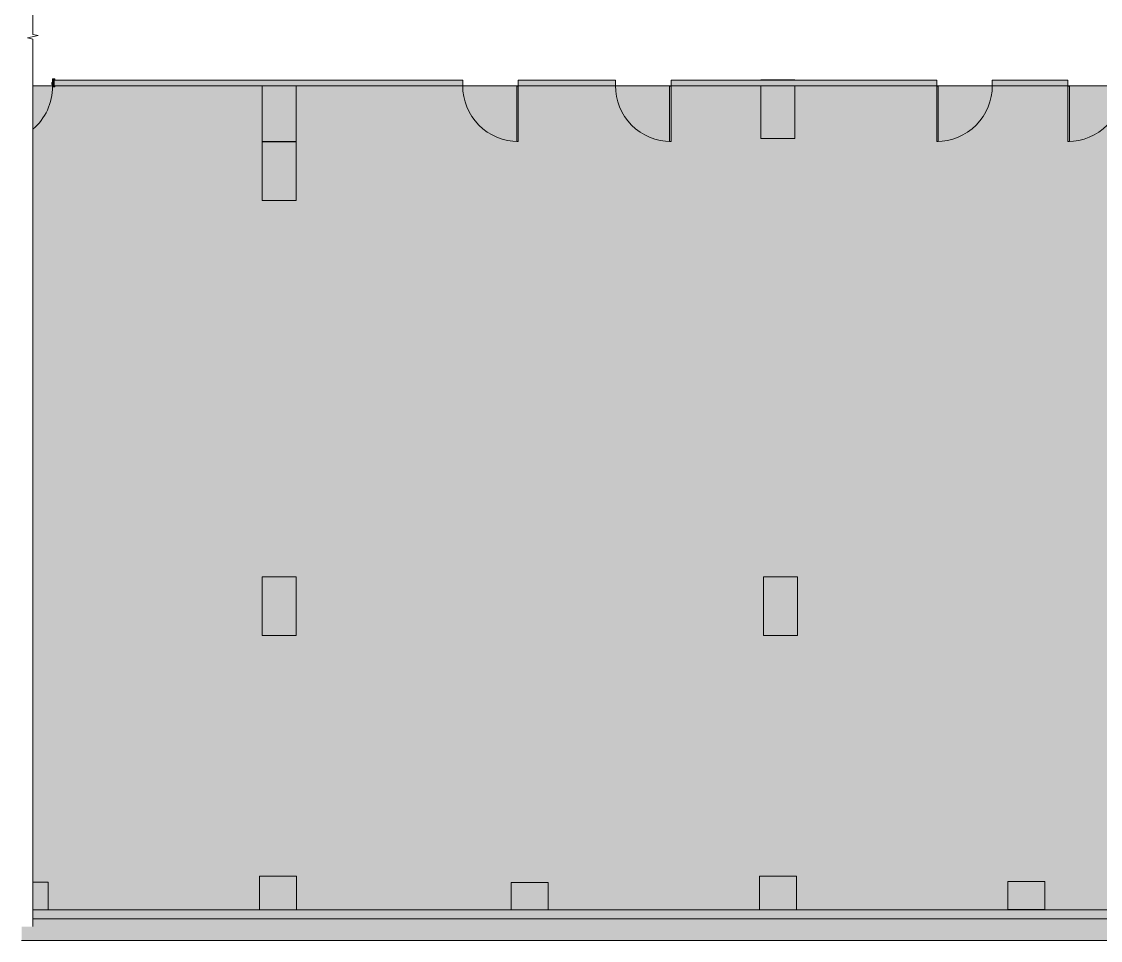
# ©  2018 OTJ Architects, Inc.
# Model space of a CAD drawing. Header units: inches. Extents: x 1076 to 2563, y 349 to 2134.
# Drawn here: x 1076 to 1776, y 349 to 944 of the extents above; entities that cross this region are included whole.
import ezdxf

# ---------------------------------------------------------------- set-up
doc = ezdxf.new("R2010")
doc.units = ezdxf.units.IN
doc.header["$MEASUREMENT"] = 0
for name, color, linetype, lineweight in [('A-COLS', 52, 'Continuous', 13), ('A-DETL-GENF', 92, 'Continuous', 9), ('A-DETL-MEDM', 33, 'Continuous', 20), ('A-DETL-THIN', 151, 'Continuous', 9), ('A-DOOR', 31, 'Continuous', 13), ('A-WALL', 113, 'Continuous', 13), ('A-WALL-PATT', 111, 'Continuous', 13), ('I-WALL', 2, 'Continuous', 13)]:
    doc.layers.add(name, color=color, linetype=linetype, lineweight=lineweight)

# ---------------------------------------------------------------- blocks, each defined once
blk = doc.blocks.new('Door - Glass Single - Full Rail - Long Handle-7137503-Level XX  POWER _ SIGNAL')
at = {"layer": 'A-DOOR', "lineweight": 20}
for p, q in [((17, -2), (18, -2)), ((17, -38), (17, -2)), ((18, -2), (18, -38)), ((18, -38), (17, -38))]:
    blk.add_line(p, q, dxfattribs=at)
at = {"layer": 'A-DOOR', "lineweight": 9}
blk.add_arc((18, -2), 36, 179.5, 270, dxfattribs=at)
blk = doc.blocks.new('Door - Single - Full Lite-7186205-Level XX  POWER _ SIGNAL')
at = {"layer": 'A-DOOR'}
blk.add_hatch(color=250, dxfattribs=at).paths.add_polyline_path([(23.24, -2.71), (23.62, -2.71), (23.62, -1.96), (23.24, -1.96), (23.24, 1.79), (23.62, 1.79), (23.62, 2.54), (22.12, 2.54), (22.12, 0.29), (21.62, 0.29), (21.62, -1.21), (22.12, -1.21), (22.12, -2.71)], flags=0)
at = {"layer": 'A-DOOR', "color": 8, "lineweight": 20}
for p, q in [((21.62, 0.29), (22.12, 0.29)), ((21.62, -1.21), (21.62, 0.29)), ((22.12, 2.54), (23.62, 2.54)), ((22.12, 0.29), (22.12, 2.54)), ((23.62, 2.54), (23.62, 1.79)), ((22.12, -1.21), (21.62, -1.21)), ((22.12, -2.71), (22.12, -1.21)), ((23.62, -2.71), (22.12, -2.71)), ((23.62, -1.96), (23.62, -2.71))]:
    blk.add_line(p, q, dxfattribs=at)
at = {"layer": 'A-DOOR', "lineweight": 9}
blk.add_arc((-14.01, -2.71), 36, 310.45891, 0.5, dxfattribs=at)
blk = doc.blocks.new('Door - Glass Single - Full Rail - Long Handle-7137591-Level XX  POWER _ SIGNAL')
at = {"layer": 'A-DOOR', "lineweight": 20}
for p, q in [((17, 38), (17, 2)), ((18, 38), (17, 38)), ((18, 2), (18, 38)), ((17, 2), (18, 2))]:
    blk.add_line(p, q, dxfattribs=at)
at = {"layer": 'A-DOOR', "lineweight": 9}
blk.add_arc((18, 2), 36, 90, 180.5, dxfattribs=at)
blk = doc.blocks.new('Break Line1 - Break Line 2-7655656-Level XX  POWER _ SIGNAL')
at = {"layer": 'A-DETL-MEDM'}
for p, q in [((-576.73, 0), (-1.5, 0)), ((-1.5, 0), (-0.75, 3.44)), ((-0.75, 3.44), (0.75, -3.44)), ((0.75, -3.44), (1.5, 0)), ((1.5, 0), (1199.4, 0))]:
    blk.add_line(p, q, dxfattribs=at)

msp = doc.modelspace()

# ---------------------------------------------------------------- hatches: boundary and pattern name
at = {"layer": 'A-COLS'}
for points in [[(1254.37, 828.43), (1254.37, 866.43), (1232.37, 866.43), (1232.37, 828.43)], [(1254.37, 546.42), (1254.37, 584.42), (1232.37, 584.42), (1232.37, 546.42)], [(1579.37, 546.42), (1579.37, 584.42), (1557.37, 584.42), (1557.37, 546.42)], [(1739.71, 368.92), (1739.71, 386.92), (1715.71, 386.92), (1715.71, 368.92)]]:
    msp.add_hatch(color=250, dxfattribs=at).paths.add_polyline_path(points, flags=0)
at = {"layer": 'A-DETL-GENF'}
h = msp.add_hatch(color=9, dxfattribs=at)
h.paths.add_polyline_path([(1093.71, 368.66), (1230.56, 368.66), (1230.56, 390.38), (1254.56, 390.38), (1254.56, 368.66), (1393.71, 368.66), (1393.71, 386.38), (1417.71, 386.38), (1417.71, 368.66), (1554.67, 368.66), (1554.67, 390.41), (1578.67, 390.41), (1578.67, 368.66), (1878.43, 368.66), (1878.43, 389.39), (1902.43, 389.39), (1902.43, 368.66), (2040.59, 368.66), (2040.59, 384.98), (2064.59, 384.98), (2064.59, 368.66), (2203.38, 368.66), (2203.38, 390.98), (2227.38, 390.98), (2227.38, 368.66), (2365.54, 368.66), (2365.54, 384.98), (2389.54, 384.98), (2389.54, 368.66), (2527.71, 368.66), (2527.74, 385.18), (2542.98, 385.18), (2542.98, 456.73), (2521.63, 456.73), (2521.63, 480.73), (2542.98, 480.73), (2542.98, 552.88), (2523.82, 552.88), (2523.82, 576.88), (2542.98, 576.88), (2542.98, 715.05), (2523.76, 715.05), (2523.76, 724.3), (2226.34, 724.3), (2226.34, 706.86), (2108.66, 706.86), (2108.66, 734.32), (1946.15, 734.36), (1946.15, 831.36), (1879.66, 831.36), (1879.66, 902.68), (1577.59, 902.68), (1577.59, 868.56), (1555.59, 868.56), (1555.59, 902.68), (1254.37, 902.68), (1254.37, 866.56), (1232.37, 866.56), (1232.37, 902.68), (1098, 902.68), (1098, 901.93), (1096.5, 901.93), (1096.5, 902.68), (1083.68, 902.68), (1083.68, 386.58), (1093.71, 386.58)], flags=0)
h.paths.add_polyline_path([(1715.71, 368.92), (1715.71, 386.92), (1739.71, 386.92), (1739.71, 368.92)], flags=0)
h.paths.add_polyline_path([(2204.34, 546.42), (2204.34, 630.42), (2226.34, 630.42), (2226.34, 546.42)], flags=0)
h.paths.add_polyline_path([(1880.37, 546.42), (1880.37, 584.42), (1902.37, 584.42), (1902.37, 546.42)], flags=0)
h.paths.add_polyline_path([(1578.67, 546.42), (1557.37, 546.42), (1557.37, 584.42), (1579.37, 584.42), (1579.37, 546.42)], flags=0)
h.paths.add_polyline_path([(1232.37, 546.42), (1232.37, 584.42), (1254.37, 584.42), (1254.37, 546.42)], flags=0)
h.paths.add_polyline_path([(1254.37, 828.43), (1232.37, 828.43), (1232.37, 866.43), (1254.37, 866.43), (1254.37, 830.79)], flags=0)
at = {"layer": 'A-WALL'}
for points in [[(1254.37, 866.56), (1254.37, 902.68), (1232.37, 902.68), (1232.37, 866.56)], [(1093.71, 368.66), (1093.71, 386.58), (1083.68, 386.58), (1083.68, 368.66)], [(1254.37, 368.66), (1254.56, 368.66), (1254.56, 390.38), (1230.56, 390.38), (1230.56, 368.66), (1232.37, 368.66)], [(1417.71, 368.66), (1417.71, 386.38), (1393.71, 386.38), (1393.71, 368.66)], [(1554.67, 368.66), (1578.67, 368.66), (1578.67, 390.41), (1554.67, 390.41)]]:
    msp.add_hatch(color=250, dxfattribs=at).paths.add_polyline_path(points, flags=0)
h = msp.add_hatch(color=250, dxfattribs=at)
h.paths.add_polyline_path([(1559.87, 868.56), (1577.59, 868.56), (1577.59, 902.68), (1555.59, 902.68), (1555.59, 868.56)], flags=0)
h.paths.add_polyline_path([(1559.87, 906.43), (1577.59, 906.43), (1577.59, 906.56), (1555.59, 906.56), (1555.59, 906.43)], flags=0)
at = {"layer": 'A-WALL-PATT', "lineweight": 9}
h = msp.add_hatch(color=7, dxfattribs=at)
h.paths.add_polyline_path([(1860.43, 902.68), (1879.71, 902.68), (1879.71, 906.43), (1790.59, 906.43), (1790.59, 902.68)], flags=0)
h.paths.add_polyline_path([(1669.59, 902.68), (1669.59, 906.43), (1497.37, 906.43), (1497.37, 902.68), (1664.42, 902.68)], flags=0)
h.paths.add_polyline_path([(1322.87, 902.68), (1362.37, 902.68), (1362.37, 906.43), (1097.62, 906.43), (1097.62, 902.68), (1272.4, 902.68)], flags=0)
h.paths.add_polyline_path([(1705.59, 902.68), (1754.59, 902.68), (1754.59, 906.43), (1705.59, 906.43)], flags=0)
h.paths.add_polyline_path([(1398.37, 902.68), (1461.37, 902.68), (1461.37, 906.43), (1398.37, 906.43)], flags=0)
msp.add_hatch(color=7, dxfattribs=at).paths.add_polyline_path([(2252.44, 348.79), (2527.71, 348.79), (2527.71, 368.66), (1083.68, 368.66), (1083.68, 357.72), (1076.39, 357.72), (1076.39, 348.79), (1860.43, 348.79)], flags=0)

# ---------------------------------------------------------------- linework, layer by layer
at = {"layer": 'A-COLS', "color": 8, "lineweight": 20}
for p, q in [((1254.37, 866.43), (1232.37, 866.43)), ((1232.37, 866.43), (1232.37, 828.43)), ((1254.37, 828.43), (1254.37, 866.43)), ((1232.37, 828.43), (1254.37, 828.43)), ((1254.37, 584.42), (1232.37, 584.42)), ((1232.37, 584.42), (1232.37, 546.42)), ((1254.37, 546.42), (1254.37, 584.42)), ((1579.37, 584.42), (1557.37, 584.42)), ((1557.37, 584.42), (1557.37, 546.42)), ((1579.37, 546.42), (1579.37, 584.42)), ((1232.37, 546.42), (1254.37, 546.42)), ((1557.37, 546.42), (1579.37, 546.42)), ((1739.71, 386.92), (1715.71, 386.92)), ((1715.71, 386.92), (1715.71, 368.92)), ((1739.71, 368.92), (1739.71, 386.92)), ((1715.71, 368.92), (1739.71, 368.92))]:
    msp.add_line(p, q, dxfattribs=at)
at = {"layer": 'A-DETL-THIN'}
for p, q in [((1879.66, 902.68), (1083.68, 902.68)), ((1083.68, 362.68), (2527.74, 362.68))]:
    msp.add_line(p, q, dxfattribs=at)
at = {"layer": 'A-WALL', "lineweight": 9}
for p, q in [((1254.37, 902.68), (1232.37, 902.68)), ((1555.59, 906.43), (1577.59, 906.43)), ((1577.59, 902.68), (1555.59, 902.68)), ((1083.68, 368.66), (1093.71, 368.66)), ((1230.56, 368.66), (1254.56, 368.66)), ((1393.71, 368.66), (1417.71, 368.66)), ((1554.67, 368.66), (1578.67, 368.66))]:
    msp.add_line(p, q, dxfattribs=at)
at = {"layer": 'A-WALL', "color": 8, "lineweight": 20}
for p, q in [((1232.37, 902.68), (1232.37, 866.56)), ((1254.37, 866.56), (1254.37, 902.68)), ((1577.59, 906.56), (1555.59, 906.56)), ((1555.59, 906.56), (1555.59, 906.43)), ((1555.59, 902.68), (1555.59, 868.56)), ((1577.59, 906.43), (1577.59, 906.56)), ((1577.59, 868.56), (1577.59, 902.68)), ((1555.59, 868.56), (1577.59, 868.56)), ((1232.37, 866.56), (1254.37, 866.56)), ((1093.71, 386.58), (1083.68, 386.58)), ((1093.71, 368.66), (1093.71, 386.58)), ((1254.56, 390.38), (1230.56, 390.38)), ((1230.56, 390.38), (1230.56, 368.66)), ((1254.56, 368.66), (1254.56, 390.38)), ((1417.71, 386.38), (1393.71, 386.38)), ((1393.71, 386.38), (1393.71, 368.66)), ((1417.71, 368.66), (1417.71, 386.38)), ((1578.67, 390.41), (1554.67, 390.41)), ((1554.67, 390.41), (1554.67, 368.66)), ((1578.67, 368.66), (1578.67, 390.41)), ((1230.56, 368.66), (1093.71, 368.66)), ((1393.71, 368.66), (1254.56, 368.66)), ((1554.67, 368.66), (1417.71, 368.66)), ((1878.43, 368.66), (1578.67, 368.66)), ((1076.39, 348.79), (2527.71, 348.79))]:
    msp.add_line(p, q, dxfattribs=at)
at = {"layer": 'I-WALL', "color": 8, "lineweight": 20}
for p, q in [((1362.37, 906.43), (1097.62, 906.43)), ((1097.62, 906.43), (1097.62, 902.68)), ((1097.62, 902.68), (1232.37, 902.68)), ((1254.37, 902.68), (1362.37, 902.68)), ((1362.37, 902.68), (1362.37, 906.43)), ((1461.37, 906.43), (1398.37, 906.43)), ((1398.37, 906.43), (1398.37, 902.68)), ((1398.37, 902.68), (1461.37, 902.68)), ((1461.37, 902.68), (1461.37, 906.43)), ((1555.59, 906.43), (1497.37, 906.43)), ((1497.37, 906.43), (1497.37, 902.68)), ((1497.37, 902.68), (1555.59, 902.68)), ((1669.59, 906.43), (1577.59, 906.43)), ((1577.59, 902.68), (1669.59, 902.68)), ((1669.59, 902.68), (1669.59, 906.43)), ((1754.59, 906.43), (1705.59, 906.43)), ((1705.59, 906.43), (1705.59, 902.68)), ((1705.59, 902.68), (1754.59, 902.68)), ((1754.59, 902.68), (1754.59, 906.43))]:
    msp.add_line(p, q, dxfattribs=at)

# ---------------------------------------------------------------- block references
at = {"layer": 'A-DETL-GENF', "rotation": 89.99999999999987}
msp.add_blockref('Break Line1 - Break Line 2-7655656-Level XX  POWER _ SIGNAL', (1083.68, 934.45), dxfattribs=at)
at = {"layer": 'A-DOOR'}
for name, p in [('Door - Single - Full Lite-7186205-Level XX  POWER _ SIGNAL', (1074.38, 904.65)), ('Door - Glass Single - Full Rail - Long Handle-7137503-Level XX  POWER _ SIGNAL', (1380.37, 904.56)), ('Door - Glass Single - Full Rail - Long Handle-7137503-Level XX  POWER _ SIGNAL', (1479.37, 904.56))]:
    msp.add_blockref(name, p, dxfattribs=at)
at = {"layer": 'A-DOOR', "rotation": 180}
for p in [(1687.59, 904.56), (1772.59, 904.56)]:
    msp.add_blockref('Door - Glass Single - Full Rail - Long Handle-7137591-Level XX  POWER _ SIGNAL', p, dxfattribs=at)

doc.saveas('drawing.dxf')
